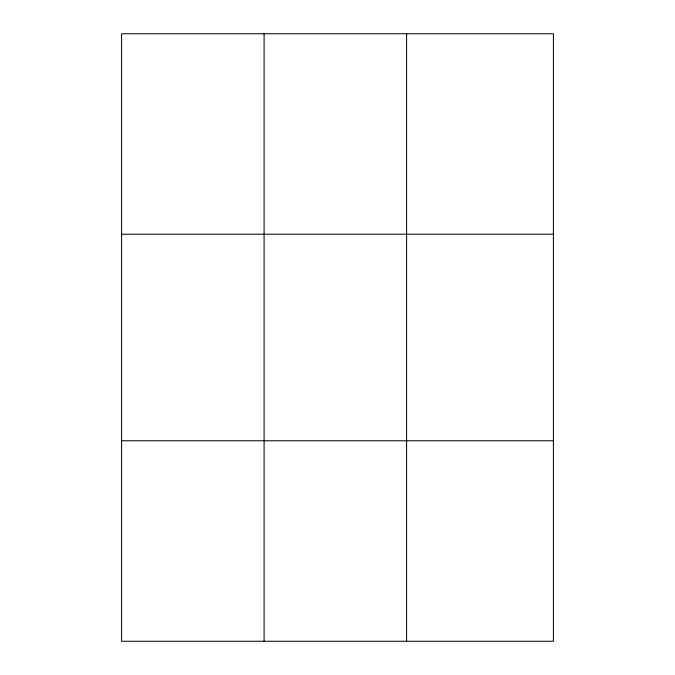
<?xml version="1.0" encoding="UTF-8"?>
<svg xmlns="http://www.w3.org/2000/svg" width="675" height="675" viewBox="0 0 675 675"><rect width="100%" height="100%" fill="white"/><g stroke="black" fill="none" stroke-linecap="round" stroke-linejoin="round"><path stroke-width="1.01" d="M264.094 641.25L264.094 33.75M406.595 641.25L406.595 33.75M553.407 234.225L553.407 33.75L121.593 33.75L121.593 641.25L553.407 641.25L553.407 234.225L121.593 234.225M121.593 440.775L553.407 440.775"/></g></svg>
